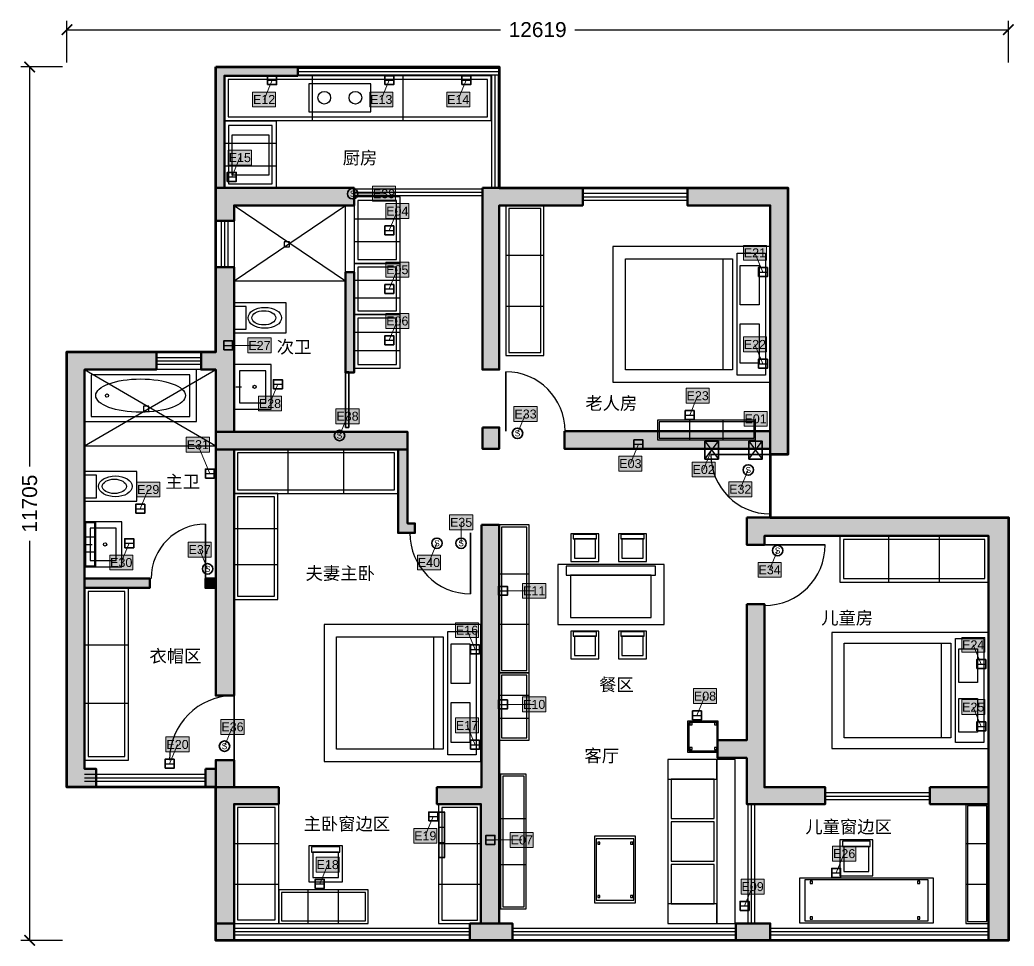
# Model space of a CAD drawing. Header units: millimetres. Extents: x -631 to 12696, y -77 to 12337.
import ezdxf
from ezdxf.enums import TextEntityAlignment as Align

# ---------------------------------------------------------------- set-up
doc = ezdxf.new("R2010")
doc.units = ezdxf.units.MM
for name, color, linetype, lineweight in [('A-DIMS', 7, 'Continuous', 18), ('A-DOOR', 7, 'Continuous', 25), ('A-ELEC', 7, 'Continuous', 25), ('A-FIXT', 7, 'Continuous', 25), ('A-FURN', 7, 'Continuous', 25), ('A-MASK', 7, 'Continuous', 25), ('A-TEXT', 7, 'Continuous', 18), ('A-WALL', 7, 'Continuous', 50), ('A-WINDOW', 7, 'Continuous', 25)]:
    doc.layers.add(name, color=color, linetype=linetype, lineweight=lineweight)
doc.styles.add('CN', font='Arial Unicode.ttf')
doc.dimstyles.new('ARCH', dxfattribs={"dimtxt": 200, "dimasz": 140, "dimexe": 120, "dimexo": 60, "dimgap": 60, "dimtad": 1, "dimdec": 0, "dimtxsty": 'CN', "dimblk": 'ARCHTICK', "dimcen": 2.5, "dimazin": 3, "dimtfac": 1, "dimtmove": 0, "dimatfit": 3})

# ---------------------------------------------------------------- blocks, each defined once
blk = doc.blocks.new('FURN_001')
at = {"layer": 'A-FURN', "lineweight": 25}
blk.add_line((1471.036, 165.2706), (1471.036, 1671.0694), dxfattribs=at)
for points in [[(0, 0), (2101.48, 0), (2101.48, 1836.34), (0, 1836.34)], [(2038.4356, 91.817), (1660.1692, 91.817), (1660.1692, 1744.523), (2038.4356, 1744.523)], [(1597.1248, 165.2706), (168.1184, 165.2706), (168.1184, 1671.0694), (1597.1248, 1671.0694)], [(1954.3764, 1046.7138), (1702.1988, 1046.7138), (1702.1988, 1579.2524), (1954.3764, 1579.2524)], [(1954.3764, 257.0876), (1702.1988, 257.0876), (1702.1988, 789.6262), (1954.3764, 789.6262)]]:
    blk.add_lwpolyline(points, close=True, dxfattribs=at)
blk = doc.blocks.new('FURN_002')
at = {"layer": 'A-FURN', "lineweight": 25}
blk.add_line((1477.91, 163.503), (1477.91, 1653.197), dxfattribs=at)
for points in [[(0, 0), (2111.3, 0), (2111.3, 1816.7), (0, 1816.7)], [(1604.588, 163.503), (168.904, 163.503), (168.904, 1653.197), (1604.588, 1653.197)], [(2047.961, 90.835), (1667.927, 90.835), (1667.927, 1725.865), (2047.961, 1725.865)], [(1963.509, 1035.519), (1710.153, 1035.519), (1710.153, 1562.362), (1963.509, 1562.362)], [(1963.509, 254.338), (1710.153, 254.338), (1710.153, 781.181), (1963.509, 781.181)]]:
    blk.add_lwpolyline(points, close=True, dxfattribs=at)
blk = doc.blocks.new('FURN_003')
at = {"layer": 'A-FURN', "lineweight": 25}
blk.add_line((1471.036, 139.6404), (1471.036, 1411.9196), dxfattribs=at)
for points in [[(0, 0), (2101.48, 0), (2101.48, 1551.56), (0, 1551.56)], [(2038.4356, 77.578), (1660.1692, 77.578), (1660.1692, 1473.982), (2038.4356, 1473.982)], [(1597.1248, 139.6404), (168.1184, 139.6404), (168.1184, 1411.9196), (1597.1248, 1411.9196)], [(1954.3764, 884.3892), (1702.1988, 884.3892), (1702.1988, 1334.3416), (1954.3764, 1334.3416)], [(1954.3764, 217.2184), (1702.1988, 217.2184), (1702.1988, 667.1708), (1954.3764, 667.1708)]]:
    blk.add_lwpolyline(points, close=True, dxfattribs=at)
blk = doc.blocks.new('FURN_004')
at = {"layer": 'A-FURN', "lineweight": 25}
for p, q in [((0, 1546.159), (589.2, 1546.159)), ((0, 761.541), (589.2, 761.541))]:
    blk.add_line(p, q, dxfattribs=at)
for points in [[(0, 0), (589.2, 0), (589.2, 2307.7), (0, 2307.7)], [(47.136, 47.136), (542.064, 47.136), (542.064, 2260.564), (47.136, 2260.564)]]:
    blk.add_lwpolyline(points, close=True, dxfattribs=at)
blk = doc.blocks.new('FURN_005')
at = {"layer": 'A-FIXT', "lineweight": 25}
for p, q in [((1179.5784, 0), (1179.5784, 599.02)), ((2394.9016, 0), (2394.9016, 599.02))]:
    blk.add_line(p, q, dxfattribs=at)
for points in [[(0, 0), (3574.48, 0), (3574.48, 599.02), (0, 599.02)], [(47.9216, 47.9216), (3526.5584, 47.9216), (3526.5584, 551.0984), (47.9216, 551.0984)]]:
    blk.add_lwpolyline(points, close=True, dxfattribs=at)
blk = doc.blocks.new('FURN_006')
at = {"layer": 'A-FURN', "lineweight": 25}
for p, q in [((434.2404, 0), (434.2404, 265.14)), ((881.6396, 0), (881.6396, 265.14))]:
    blk.add_line(p, q, dxfattribs=at)
for points in [[(0, 0), (1315.88, 0), (1315.88, 265.14), (0, 265.14)], [(21.2112, 21.2112), (1294.6688, 21.2112), (1294.6688, 243.9288), (21.2112, 243.9288)]]:
    blk.add_lwpolyline(points, close=True, dxfattribs=at)
blk = doc.blocks.new('FURN_007')
at = {"layer": 'A-FIXT', "lineweight": 25}
blk.add_line((25.00172, 300.001), (100.00688, 300.001), dxfattribs=at)
for points in [[(0, 0), (500.0344, 0), (500.0344, 600.002), (0, 600.002)], [(75.00516, 84.00028), (425.02924, 84.00028), (425.02924, 516.00172), (75.00516, 516.00172)]]:
    blk.add_lwpolyline(points, close=True, dxfattribs=at)
blk.add_circle((275.01892, 300.001), 22, dxfattribs=at)
blk = doc.blocks.new('FURN_008')
at = {"layer": 'A-FIXT', "lineweight": 25}
for points in [[(0, 0), (699.9696, 0), (699.9696, 399.9686), (0, 399.9686)], [(0, 47.996232), (160.993008, 47.996232), (160.993008, 351.972368), (0, 351.972368)]]:
    blk.add_lwpolyline(points, close=True, dxfattribs=at)
for centre, major_axis, ratio in [((412.982064, 199.9843), (223.990272, 0), 0.6249780794), ((398.982672, 199.9843), (160.993008, 0), 0.5962523789)]:
    blk.add_ellipse(centre, major_axis=major_axis, ratio=ratio, dxfattribs=at)
blk = doc.blocks.new('FURN_009')
at = {"layer": 'A-FIXT', "lineweight": 25}
for p, q in [((0, 0), (1492.64, 1011.46)), ((0, 1011.46), (1492.64, 0))]:
    blk.add_line(p, q, dxfattribs=at)
for points in [[(0, 0), (1492.64, 0), (1492.64, 1011.46), (0, 1011.46)], [(671.688, 455.157), (741.688, 455.157), (741.688, 525.157), (671.688, 525.157)]]:
    blk.add_lwpolyline(points, close=True, dxfattribs=at)
blk = doc.blocks.new('FURN_010')
at = {"layer": 'A-FIXT', "lineweight": 25}
for p, q in [((0, 598.7254), (697.22, 598.7254)), ((0, 294.8946), (697.22, 294.8946))]:
    blk.add_line(p, q, dxfattribs=at)
for points in [[(0, 0), (697.22, 0), (697.22, 893.62), (0, 893.62)], [(55.7776, 55.7776), (641.4424, 55.7776), (641.4424, 837.8424), (55.7776, 837.8424)]]:
    blk.add_lwpolyline(points, close=True, dxfattribs=at)
blk = doc.blocks.new('FURN_011')
at = {"layer": 'A-FIXT', "lineweight": 25}
for p, q in [((0, 598.7254), (618.66, 598.7254)), ((0, 294.8946), (618.66, 294.8946))]:
    blk.add_line(p, q, dxfattribs=at)
for points in [[(0, 0), (618.66, 0), (618.66, 893.62), (0, 893.62)], [(49.4928, 49.4928), (569.1672, 49.4928), (569.1672, 844.1272), (49.4928, 844.1272)]]:
    blk.add_lwpolyline(points, close=True, dxfattribs=at)
blk = doc.blocks.new('FURN_012')
at = {"layer": 'A-FIXT', "lineweight": 25}
for p, q in [((0, 460.558), (618.66, 460.558)), ((0, 226.842), (618.66, 226.842))]:
    blk.add_line(p, q, dxfattribs=at)
for points in [[(0, 0), (618.66, 0), (618.66, 687.4), (0, 687.4)], [(49.4928, 49.4928), (569.1672, 49.4928), (569.1672, 637.9072), (49.4928, 637.9072)]]:
    blk.add_lwpolyline(points, close=True, dxfattribs=at)
blk = doc.blocks.new('FURN_013')
at = {"layer": 'A-FURN', "lineweight": 25}
for p, q in [((0, 480.2962), (618.66, 480.2962)), ((0, 236.5638), (618.66, 236.5638))]:
    blk.add_line(p, q, dxfattribs=at)
for points in [[(0, 0), (618.66, 0), (618.66, 716.86), (0, 716.86)], [(49.4928, 49.4928), (569.1672, 49.4928), (569.1672, 667.3672), (49.4928, 667.3672)]]:
    blk.add_lwpolyline(points, close=True, dxfattribs=at)
blk = doc.blocks.new('FURN_014')
at = {"layer": 'A-FURN', "lineweight": 25}
for points in [[(0, 0), (1423.9, 0), (1423.9, 805.24), (0, 805.24)], [(113.912, 660.2968), (1309.988, 660.2968), (1309.988, 781.0828), (113.912, 781.0828)], [(170.868, 96.6288), (1253.032, 96.6288), (1253.032, 660.2968), (170.868, 660.2968)]]:
    blk.add_lwpolyline(points, close=True, dxfattribs=at)
blk = doc.blocks.new('FURN_015')
at = {"layer": 'A-FURN', "lineweight": 25}
for points in [[(0, 0), (373.16, 0), (373.16, 373.16), (0, 373.16)], [(29.8528, 305.9912), (343.3072, 305.9912), (343.3072, 361.9652), (29.8528, 361.9652)], [(44.7792, 44.7792), (328.3808, 44.7792), (328.3808, 305.9912), (44.7792, 305.9912)]]:
    blk.add_lwpolyline(points, close=True, dxfattribs=at)
blk = doc.blocks.new('FURN_016')
at = {"layer": 'A-FURN', "lineweight": 25}
for points in [[(0, 0), (373.16, 0), (373.16, 373.16), (0, 373.16)], [(29.8528, 305.9912), (343.3072, 305.9912), (343.3072, 361.9652), (29.8528, 361.9652)], [(44.7792, 44.7792), (328.3808, 44.7792), (328.3808, 305.9912), (44.7792, 305.9912)]]:
    blk.add_lwpolyline(points, close=True, dxfattribs=at)
blk = doc.blocks.new('FURN_017')
at = {"layer": 'A-FURN', "lineweight": 25}
for points in [[(0, 0), (373.16, 0), (373.16, 373.16), (0, 373.16)], [(29.8528, 305.9912), (343.3072, 305.9912), (343.3072, 361.9652), (29.8528, 361.9652)], [(44.7792, 44.7792), (328.3808, 44.7792), (328.3808, 305.9912), (44.7792, 305.9912)]]:
    blk.add_lwpolyline(points, close=True, dxfattribs=at)
blk = doc.blocks.new('FURN_018')
at = {"layer": 'A-FURN', "lineweight": 25}
for points in [[(0, 0), (373.16, 0), (373.16, 373.16), (0, 373.16)], [(29.8528, 305.9912), (343.3072, 305.9912), (343.3072, 361.9652), (29.8528, 361.9652)], [(44.7792, 44.7792), (328.3808, 44.7792), (328.3808, 305.9912), (44.7792, 305.9912)]]:
    blk.add_lwpolyline(points, close=True, dxfattribs=at)
blk = doc.blocks.new('FURN_019')
at = {"layer": 'A-FURN', "lineweight": 25}
for points in [[(0, 0), (903.44, 0), (903.44, 2199.68), (0, 2199.68)], [(0, 1935.7184), (659.5112, 1935.7184), (659.5112, 2199.68), (0, 2199.68)], [(659.5112, 0), (903.44, 0), (903.44, 2199.68), (659.5112, 2199.68)], [(45.172, 1407.7952), (623.3736, 1407.7952), (623.3736, 1935.7184), (45.172, 1935.7184)], [(45.172, 835.8784), (623.3736, 835.8784), (623.3736, 1363.8016), (45.172, 1363.8016)], [(45.172, 263.9616), (623.3736, 263.9616), (623.3736, 791.8848), (45.172, 791.8848)], [(0, 0), (659.5112, 0), (659.5112, 263.9616), (0, 263.9616)]]:
    blk.add_lwpolyline(points, close=True, dxfattribs=at)
blk = doc.blocks.new('FURN_020')
at = {"layer": 'A-FURN', "lineweight": 25}
for p, q in [((0, 1210.6096), (343.7, 1210.6096)), ((0, 596.2704), (343.7, 596.2704))]:
    blk.add_line(p, q, dxfattribs=at)
for points in [[(0, 0), (343.7, 0), (343.7, 1806.88), (0, 1806.88)], [(27.496, 27.496), (316.204, 27.496), (316.204, 1779.384), (27.496, 1779.384)]]:
    blk.add_lwpolyline(points, close=True, dxfattribs=at)
blk = doc.blocks.new('FURN_021')
at = {"layer": 'A-FURN', "lineweight": 25}
for points in [[(0, 0), (549.92, 0), (549.92, 893.62), (0, 893.62)], [(21.9968, 35.7448), (527.9232, 35.7448), (527.9232, 857.8752), (21.9968, 857.8752)], [(43.9936, 786.3856), (73.9936, 786.3856), (73.9936, 816.3856), (43.9936, 816.3856)], [(483.9296, 786.3856), (513.9296, 786.3856), (513.9296, 816.3856), (483.9296, 816.3856)], [(43.9936, 71.4896), (73.9936, 71.4896), (73.9936, 101.4896), (43.9936, 101.4896)], [(483.9296, 71.4896), (513.9296, 71.4896), (513.9296, 101.4896), (483.9296, 101.4896)]]:
    blk.add_lwpolyline(points, close=True, dxfattribs=at)
blk = doc.blocks.new('FURN_022')
at = {"layer": 'A-FURN', "lineweight": 25}
for p, q in [((0, 1329.0388), (402.62, 1329.0388)), ((0, 654.6012), (402.62, 654.6012))]:
    blk.add_line(p, q, dxfattribs=at)
for points in [[(0, 0), (402.62, 0), (402.62, 1983.64), (0, 1983.64)], [(32.2096, 32.2096), (370.4104, 32.2096), (370.4104, 1951.4304), (32.2096, 1951.4304)]]:
    blk.add_lwpolyline(points, close=True, dxfattribs=at)
blk = doc.blocks.new('FURN_023')
at = {"layer": 'A-FURN', "lineweight": 25}
for p, q in [((0, 605.3048), (402.62, 605.3048)), ((0, 298.1352), (402.62, 298.1352))]:
    blk.add_line(p, q, dxfattribs=at)
for points in [[(0, 0), (402.62, 0), (402.62, 903.44), (0, 903.44)], [(32.2096, 32.2096), (370.4104, 32.2096), (370.4104, 871.2304), (32.2096, 871.2304)]]:
    blk.add_lwpolyline(points, close=True, dxfattribs=at)
blk = doc.blocks.new('FURN_024')
at = {"layer": 'A-FURN', "lineweight": 25}
for points in [[(0, 0), (412.44, 0), (412.44, 412.44), (0, 412.44)], [(16.4976, 16.4976), (395.9424, 16.4976), (395.9424, 395.9424), (16.4976, 395.9424)], [(32.9952, 362.9472), (62.9952, 362.9472), (62.9952, 392.9472), (32.9952, 392.9472)], [(362.9472, 362.9472), (392.9472, 362.9472), (392.9472, 392.9472), (362.9472, 392.9472)], [(32.9952, 32.9952), (62.9952, 32.9952), (62.9952, 62.9952), (32.9952, 62.9952)], [(362.9472, 32.9952), (392.9472, 32.9952), (392.9472, 62.9952), (362.9472, 62.9952)]]:
    blk.add_lwpolyline(points, close=True, dxfattribs=at)
blk = doc.blocks.new('FURN_025')
at = {"layer": 'A-FIXT', "lineweight": 25}
for p, q in [((0, 0), (1757.78, 1021.28)), ((0, 1021.28), (1757.78, 0))]:
    blk.add_line(p, q, dxfattribs=at)
for points in [[(0, 0), (1757.78, 0), (1757.78, 1021.28), (0, 1021.28)], [(791.001, 459.576), (861.001, 459.576), (861.001, 529.576), (791.001, 529.576)]]:
    blk.add_lwpolyline(points, close=True, dxfattribs=at)
blk = doc.blocks.new('FURN_026')
at = {"layer": 'A-FIXT', "lineweight": 25}
for points in [[(0, 0), (699.9696, 0), (699.9696, 399.9686), (0, 399.9686)], [(0, 47.996232), (160.993008, 47.996232), (160.993008, 351.972368), (0, 351.972368)]]:
    blk.add_lwpolyline(points, close=True, dxfattribs=at)
for centre, major_axis, ratio in [((412.982064, 199.9843), (223.990272, 0), 0.6249780794), ((398.982672, 199.9843), (160.993008, 0), 0.5962523789)]:
    blk.add_ellipse(centre, major_axis=major_axis, ratio=ratio, dxfattribs=at)
blk = doc.blocks.new('FURN_027')
at = {"layer": 'A-FIXT', "lineweight": 25}
blk.add_line((25.00172, 300.001), (100.00688, 300.001), dxfattribs=at)
for points in [[(0, 0), (500.0344, 0), (500.0344, 600.002), (0, 600.002)], [(75.00516, 84.00028), (425.02924, 84.00028), (425.02924, 516.00172), (75.00516, 516.00172)]]:
    blk.add_lwpolyline(points, close=True, dxfattribs=at)
blk.add_circle((275.01892, 300.001), 22, dxfattribs=at)
blk = doc.blocks.new('FURN_028')
at = {"layer": 'A-FIXT', "lineweight": 25}
for p, q in [((0, 402.00134), (149.9514, 402.00134)), ((0, 198.00066), (149.9514, 198.00066))]:
    blk.add_line(p, q, dxfattribs=at)
for points in [[(0, 0), (149.9514, 0), (149.9514, 600.002), (0, 600.002)], [(11.996112, 11.996112), (137.955288, 11.996112), (137.955288, 588.005888), (11.996112, 588.005888)]]:
    blk.add_lwpolyline(points, close=True, dxfattribs=at)
blk = doc.blocks.new('FURN_029')
at = {"layer": 'A-FURN', "lineweight": 25}
for p, q in [((725.8944, 0), (725.8944, 589.2)), ((1473.7856, 0), (1473.7856, 589.2))]:
    blk.add_line(p, q, dxfattribs=at)
for points in [[(0, 0), (2199.68, 0), (2199.68, 589.2), (0, 589.2)], [(47.136, 47.136), (2152.544, 47.136), (2152.544, 542.064), (47.136, 542.064)]]:
    blk.add_lwpolyline(points, close=True, dxfattribs=at)
blk = doc.blocks.new('FURN_030')
at = {"layer": 'A-FURN', "lineweight": 25}
for p, q in [((0, 954.013), (589.2, 954.013)), ((0, 469.887), (589.2, 469.887))]:
    blk.add_line(p, q, dxfattribs=at)
for points in [[(0, 0), (589.2, 0), (589.2, 1423.9), (0, 1423.9)], [(47.136, 47.136), (542.064, 47.136), (542.064, 1376.764), (47.136, 1376.764)]]:
    blk.add_lwpolyline(points, close=True, dxfattribs=at)
blk = doc.blocks.new('FURN_031')
at = {"layer": 'A-FURN', "lineweight": 25}
for p, q in [((0, 1348.777), (510.64, 1348.777)), ((0, 664.323), (510.64, 664.323))]:
    blk.add_line(p, q, dxfattribs=at)
for points in [[(0, 0), (510.64, 0), (510.64, 2013.1), (0, 2013.1)], [(40.8512, 40.8512), (469.7888, 40.8512), (469.7888, 1972.2488), (40.8512, 1972.2488)]]:
    blk.add_lwpolyline(points, close=True, dxfattribs=at)
blk = doc.blocks.new('FURN_032')
at = {"layer": 'A-FURN', "lineweight": 25}
for p, q in [((657.8418, 0), (657.8418, 618.66)), ((1335.6182, 0), (1335.6182, 618.66))]:
    blk.add_line(p, q, dxfattribs=at)
for points in [[(0, 0), (1993.46, 0), (1993.46, 618.66), (0, 618.66)], [(49.4928, 49.4928), (1943.9672, 49.4928), (1943.9672, 569.1672), (49.4928, 569.1672)]]:
    blk.add_lwpolyline(points, close=True, dxfattribs=at)
blk = doc.blocks.new('FURN_033')
at = {"layer": 'A-FURN', "lineweight": 25}
for p, q in [((0, 1072.4422), (599.02, 1072.4422)), ((0, 528.2178), (599.02, 528.2178))]:
    blk.add_line(p, q, dxfattribs=at)
for points in [[(0, 0), (599.02, 0), (599.02, 1600.66), (0, 1600.66)], [(47.9216, 47.9216), (551.0984, 47.9216), (551.0984, 1552.7384), (47.9216, 1552.7384)]]:
    blk.add_lwpolyline(points, close=True, dxfattribs=at)
blk = doc.blocks.new('FURN_034')
at = {"layer": 'A-FURN', "lineweight": 25}
for p, q in [((0, 1072.4422), (569.56, 1072.4422)), ((0, 528.2178), (569.56, 528.2178))]:
    blk.add_line(p, q, dxfattribs=at)
for points in [[(0, 0), (569.56, 0), (569.56, 1600.66), (0, 1600.66)], [(45.5648, 45.5648), (523.9952, 45.5648), (523.9952, 1555.0952), (45.5648, 1555.0952)]]:
    blk.add_lwpolyline(points, close=True, dxfattribs=at)
blk = doc.blocks.new('FURN_035')
at = {"layer": 'A-FURN', "lineweight": 25}
for p, q in [((0, 1072.4422), (304.42, 1072.4422)), ((0, 528.2178), (304.42, 528.2178))]:
    blk.add_line(p, q, dxfattribs=at)
for points in [[(0, 0), (304.42, 0), (304.42, 1600.66), (0, 1600.66)], [(24.3536, 24.3536), (280.0664, 24.3536), (280.0664, 1576.3064), (24.3536, 1576.3064)]]:
    blk.add_lwpolyline(points, close=True, dxfattribs=at)
blk = doc.blocks.new('FURN_036')
at = {"layer": 'A-FURN', "lineweight": 25}
for p, q in [((395.3532, 0), (395.3532, 451.72)), ((802.6868, 0), (802.6868, 451.72))]:
    blk.add_line(p, q, dxfattribs=at)
for points in [[(0, 0), (1198.04, 0), (1198.04, 451.72), (0, 451.72)], [(36.1376, 36.1376), (1161.9024, 36.1376), (1161.9024, 415.5824), (36.1376, 415.5824)]]:
    blk.add_lwpolyline(points, close=True, dxfattribs=at)
blk = doc.blocks.new('FURN_037')
at = {"layer": 'A-FURN', "lineweight": 25}
for points in [[(0, 0), (451.72, 0), (451.72, 481.18), (0, 481.18)], [(36.1376, 394.5676), (415.5824, 394.5676), (415.5824, 466.7446), (36.1376, 466.7446)], [(54.2064, 57.7416), (397.5136, 57.7416), (397.5136, 394.5676), (54.2064, 394.5676)]]:
    blk.add_lwpolyline(points, close=True, dxfattribs=at)
blk = doc.blocks.new('FURN_038')
at = {"layer": 'A-FURN', "lineweight": 25}
for p, q in [((0, 407.9228), (88.38, 407.9228)), ((0, 200.9172), (88.38, 200.9172))]:
    blk.add_line(p, q, dxfattribs=at)
for points in [[(0, 0), (88.38, 0), (88.38, 608.84), (0, 608.84)], [(7.0704, 7.0704), (81.3096, 7.0704), (81.3096, 601.7696), (7.0704, 601.7696)]]:
    blk.add_lwpolyline(points, close=True, dxfattribs=at)
blk = doc.blocks.new('FURN_039')
at = {"layer": 'A-FURN', "lineweight": 25}
for points in [[(0, 0), (1797.06, 0), (1797.06, 599.02), (0, 599.02)], [(71.8824, 23.9608), (1725.1776, 23.9608), (1725.1776, 575.0592), (71.8824, 575.0592)], [(143.7648, 527.1376), (173.7648, 527.1376), (173.7648, 557.1376), (143.7648, 557.1376)], [(1581.4128, 527.1376), (1611.4128, 527.1376), (1611.4128, 557.1376), (1581.4128, 557.1376)], [(143.7648, 47.9216), (173.7648, 47.9216), (173.7648, 77.9216), (143.7648, 77.9216)], [(1581.4128, 47.9216), (1611.4128, 47.9216), (1611.4128, 77.9216), (1581.4128, 77.9216)]]:
    blk.add_lwpolyline(points, close=True, dxfattribs=at)
blk = doc.blocks.new('FURN_040')
at = {"layer": 'A-FURN', "lineweight": 25}
for points in [[(0, 0), (441.9, 0), (441.9, 481.18), (0, 481.18)], [(35.352, 394.5676), (406.548, 394.5676), (406.548, 466.7446), (35.352, 466.7446)], [(53.028, 57.7416), (388.872, 57.7416), (388.872, 394.5676), (53.028, 394.5676)]]:
    blk.add_lwpolyline(points, close=True, dxfattribs=at)
blk = doc.blocks.new('FURN_041')
at = {"layer": 'A-FURN', "lineweight": 25}
for points in [[(0, 0), (1502.46, 0), (1502.46, 697.22), (0, 697.22)], [(90.1476, 69.722), (1412.3124, 69.722), (1412.3124, 627.498), (90.1476, 627.498)]]:
    blk.add_lwpolyline(points, close=True, dxfattribs=at)
blk.add_circle((300.492, 348.61), 22, dxfattribs=at)
blk.add_ellipse((751.23, 348.61), major_axis=(600.984, 0), ratio=0.3712418301, dxfattribs=at)
blk = doc.blocks.new('_ARCHTICK')
at = {"color": 0, "linetype": 'BYBLOCK', "const_width": 0.15}
blk.add_lwpolyline([(-0.5, -0.5), (0.5, 0.5)], dxfattribs=at)
blk = doc.blocks.new('*D1')
for p, q in [((0, 11765.44), (0, 12325.44)), ((12618.7, 11765.44), (12618.7, 12325.44)), ((0, 12205.44), (5809.35, 12205.44)), ((6809.35, 12205.44), (12618.7, 12205.44))]:
    blk.add_line(p, q)
at = {"layer": 'Defpoints'}
for p in [(0, 12205.44), (0, 11705.44), (12618.7, 11705.44)]:
    blk.add_point(p, dxfattribs=at)
at = {"layer": 'A-DIMS', "xscale": 140, "yscale": 140, "rotation": 180}
blk.add_blockref('_ARCHTICK', (0, 12205.44), dxfattribs=at)
at = {"layer": 'A-DIMS', "xscale": 140, "yscale": 140}
blk.add_blockref('_ARCHTICK', (12618.7, 12205.44), dxfattribs=at)
at = {"layer": 'A-DIMS', "insert": (6309.35, 12205.44), "char_height": 200, "attachment_point": 5, "style": 'CN'}
blk.add_mtext('12619', dxfattribs=at)
blk = doc.blocks.new('*D2')
for p, q in [((-60, 11705.44), (-620, 11705.44)), ((-500, 6352.72), (-500, 11705.44)), ((-500, 0), (-500, 5352.72)), ((-60, 0), (-620, 0))]:
    blk.add_line(p, q)
at = {"layer": 'Defpoints'}
for p in [(0, 11705.44), (-500, 0), (0, 0)]:
    blk.add_point(p, dxfattribs=at)
at = {"layer": 'A-DIMS', "xscale": 140, "yscale": 140}
for p, rotation in [((-500, 11705.44), 90), ((-500, 0), 270)]:
    blk.add_blockref('_ARCHTICK', p, dxfattribs=dict(at, rotation=rotation))
at = {"layer": 'A-DIMS', "insert": (-500, 5852.72), "char_height": 200, "attachment_point": 5, "rotation": 90, "style": 'CN'}
blk.add_mtext('11705', dxfattribs=at)

msp = doc.modelspace()

# ---------------------------------------------------------------- hatches: boundary and pattern name
at = {"layer": 'A-WALL'}
for points in [[(1993.5, 11705.4), (3093.3, 11705.4), (3093.3, 11587.6), (2111.3, 11587.6), (2111.3, 10085.1), (1993.5, 10085.1)], [(1993.5, 10085.1), (3849.4, 10085.1), (3849.4, 9849.5), (2239, 9849.5), (2239, 9643.2), (1993.5, 9643.2)], [(5567.9, 10085.1), (6913.3, 10085.1), (6913.3, 9849.5), (5793.8, 9849.5), (5793.8, 7649.8), (5567.9, 7649.8)], [(8317.5, 10085.1), (9662.9, 10085.1), (9662.9, 6510.7), (9427.2, 6510.7), (9427.2, 9849.5), (8317.5, 9849.5)], [(1993.5, 9024.6), (2239, 9024.6), (2239, 6815.1), (1993.5, 6815.1), (1993.5, 7649.8), (1797.1, 7649.8), (1797.1, 7885.5), (1993.5, 7885.5)], [(3731.6, 8955.8), (3849.4, 8955.8), (3849.4, 7610.5), (3731.6, 7610.5)], [(0, 7885.5), (1198, 7885.5), (1198, 7649.8), (235.7, 7649.8), (235.7, 2297.9), (392.8, 2297.9), (392.8, 2052.4), (0, 2052.4)], [(1993.5, 6815.1), (4566.3, 6815.1), (4566.3, 6579.4), (1993.5, 6579.4)], [(5567.9, 6874), (5793.8, 6874), (5793.8, 6589.2), (5567.9, 6589.2)], [(6667.8, 6824.9), (9427.2, 6824.9), (9427.2, 6589.2), (6667.8, 6589.2)], [(1993.5, 6579.4), (2239, 6579.4), (2239, 3279.9), (1993.5, 3279.9)], [(4438.6, 6579.4), (4566.3, 6579.4), (4566.3, 5587.6), (4664.5, 5587.6), (4664.5, 5459.9), (4438.6, 5459.9)], [(9113, 5666.1), (12618.7, 5666.1), (12618.7, 0), (12353.6, 0), (12353.6, 5420.6), (9348.6, 5420.6), (9348.6, 5302.8), (9113, 5302.8)], [(5558.1, 5567.9), (5793.8, 5567.9), (5793.8, 225.9), (5548.3, 225.9), (5548.3, 1826.5), (4959.1, 1826.5), (4959.1, 2052.4), (5558.1, 2052.4)], [(235.7, 4851.1), (1109.7, 4851.1), (1109.7, 4723.4), (235.7, 4723.4)], [(1856, 4851.1), (1993.5, 4851.1), (1993.5, 4723.4), (1856, 4723.4)], [(9113, 4507.4), (9348.6, 4507.4), (9348.6, 2052.4), (10163.7, 2052.4), (10163.7, 1826.5), (9113, 1826.5), (9113, 2445.2), (8720.2, 2445.2), (8720.2, 2680.9), (9113, 2680.9)], [(1856, 2297.9), (1993.5, 2297.9), (1993.5, 2415.7), (2239, 2415.7), (2239, 2052.4), (1856, 2052.4)], [(1993.5, 2415.7), (2239, 2415.7), (2239, 2052.4), (2838, 2052.4), (2838, 1826.5), (2239, 1826.5), (2239, 225.9), (1993.5, 225.9)], [(11568, 2052.4), (12353.6, 2052.4), (12353.6, 1826.5), (11568, 1826.5)], [(1993.5, 225.9), (2239, 225.9), (2239, 0), (1993.5, 0)], [(5401, 225.9), (5970.6, 225.9), (5970.6, 0), (5401, 0)], [(8965.7, 225.9), (9427.2, 225.9), (9427.2, 0), (8965.7, 0)]]:
    msp.add_hatch(color=8, dxfattribs=at).paths.add_polyline_path(points)

# ---------------------------------------------------------------- linework, layer by layer
at = {"layer": 'A-DOOR', "lineweight": 35}
for p, q in [((5882.2, 6824.9), (5882.2, 7620.3)), ((9427.2, 6510.7), (8631.8, 6510.7)), ((1856, 4851.1), (1856, 5577.8)), ((5410.8, 5459.9), (5410.8, 4644.9)), ((9348.6, 5302.8), (10163.7, 5302.8)), ((2239, 2415.7), (2239, 3279.9))]:
    msp.add_line(p, q, dxfattribs=at)
msp.add_lwpolyline([(3731.6, 6874), (3776.6, 6874), (3776.6, 7620.3), (3731.6, 7620.3)], close=True, dxfattribs=at)
at = {"layer": 'A-DOOR'}
for centre, radius, start, end in [((5882.2, 6824.9), 795.4, 0, 90), ((9427.2, 6510.7), 795.4, 180, -90), ((1856, 4851.1), 726.7, 90, 180), ((5410.8, 5459.9), 815.1, 180, -90), ((9348.6, 5302.8), 815.1, -90, 0), ((2239, 2415.7), 864.2, 90, 180)]:
    msp.add_arc(centre, radius, start, end, dxfattribs=at)
at = {"layer": 'A-ELEC', "lineweight": 13}
for p, q in [((2749.6, 11528.7), (2642.4, 11270)), ((4320.8, 11528.7), (4213.6, 11270)), ((5351.9, 11528.7), (5244.7, 11270)), ((2209.5, 10232.4), (2316.7, 10491.1)), ((3829.8, 10006.6), (4249.8, 10006.6)), ((4320.8, 9515.6), (4428, 9774.3)), ((9329, 8955.8), (9221.8, 9214.5)), ((4320.8, 8730), (4428, 8988.7)), ((4320.8, 8042.6), (4428, 8301.3)), ((2160.4, 7973.8), (2580.4, 7973.8)), ((9329, 7728.3), (9221.8, 7987)), ((2828.2, 7453.4), (2721, 7194.7)), ((8347, 7040.9), (8454.2, 7299.6)), ((3653, 6766), (3760.2, 7024.7)), ((6039.3, 6795.4), (6146.5, 7054.1)), ((9230.8, 6569.6), (9230.8, 6989.6)), ((1914.9, 6255.3), (1754.2, 6643.4)), ((7659.6, 6648.1), (7552.4, 6389.5)), ((8641.6, 6569.6), (8534.4, 6310.9)), ((9132.6, 6304.4), (9025.4, 6045.8)), ((982, 5784), (1089.2, 6042.7)), ((5283.2, 5322.4), (5283.2, 5602.4)), ((834.7, 5322.4), (727.5, 5063.8)), ((1885.4, 4978.7), (1778.3, 5237.4)), ((4959.1, 5322.4), (4851.9, 5063.8)), ((9525.4, 5224.2), (9418.2, 4965.6)), ((5842.9, 4684.1), (6262.9, 4684.1)), ((5469.7, 3898.5), (5362.6, 4157.2)), ((12255.4, 3702.1), (12148.2, 3960.8)), ((8445.2, 3014.7), (8552.4, 3273.4)), ((5842.9, 3162), (6262.9, 3162)), ((12255.4, 2867.4), (12148.2, 3126.1)), ((2111.3, 2602.3), (2218.5, 2861)), ((5469.7, 2621.9), (5362.6, 2880.6)), ((1374.8, 2366.6), (1482, 2625.3)), ((4910, 1659.6), (4802.8, 1400.9)), ((5676, 1345.3), (6096, 1345.3)), ((10311, 903.4), (10418.2, 1162.1)), ((3387.9, 756.1), (3495.1, 1014.8)), ((9083.5, 461.5), (9190.7, 720.2))]:
    msp.add_line(p, q, dxfattribs=at)
at = {"layer": 'A-ELEC'}
for p, q in [((2689.6, 11528.7), (2809.6, 11528.7)), ((4260.8, 11528.7), (4380.8, 11528.7)), ((5291.9, 11528.7), (5411.9, 11528.7)), ((2149.5, 10232.4), (2269.5, 10232.4)), ((4260.8, 9515.6), (4380.8, 9515.6)), ((9269, 8955.8), (9389, 8955.8)), ((4260.8, 8730), (4380.8, 8730)), ((4260.8, 8042.6), (4380.8, 8042.6)), ((2100.4, 7973.8), (2220.4, 7973.8)), ((9269, 7728.3), (9389, 7728.3)), ((2768.2, 7453.4), (2888.2, 7453.4)), ((8287, 7040.9), (8407, 7040.9)), ((8551.6, 6449.6), (8731.6, 6689.6)), ((8551.6, 6689.6), (8731.6, 6449.6)), ((9140.8, 6449.6), (9320.8, 6689.6)), ((9140.8, 6689.6), (9320.8, 6449.6)), ((7599.6, 6648.1), (7719.6, 6648.1)), ((1854.9, 6255.3), (1974.9, 6255.3)), ((922, 5784), (1042, 5784)), ((774.7, 5322.4), (894.7, 5322.4)), ((5782.9, 4684.1), (5902.9, 4684.1)), ((5409.7, 3898.5), (5529.7, 3898.5)), ((12195.4, 3702.1), (12315.4, 3702.1)), ((5782.9, 3162), (5902.9, 3162)), ((8385.2, 3014.7), (8505.2, 3014.7)), ((12195.4, 2867.4), (12315.4, 2867.4)), ((5409.7, 2621.9), (5529.7, 2621.9)), ((1314.8, 2366.6), (1434.8, 2366.6)), ((4850, 1659.6), (4970, 1659.6)), ((5616, 1345.3), (5736, 1345.3)), ((10251, 903.4), (10371, 903.4)), ((3327.9, 756.1), (3447.9, 756.1)), ((9023.5, 461.5), (9143.5, 461.5))]:
    msp.add_line(p, q, dxfattribs=at)
at = {"layer": 'A-ELEC', "lineweight": 35}
for points in [[(2689.6, 11468.7), (2809.6, 11468.7), (2809.6, 11588.7), (2689.6, 11588.7)], [(4260.8, 11468.7), (4380.8, 11468.7), (4380.8, 11588.7), (4260.8, 11588.7)], [(5291.9, 11468.7), (5411.9, 11468.7), (5411.9, 11588.7), (5291.9, 11588.7)], [(2149.5, 10172.4), (2269.5, 10172.4), (2269.5, 10292.4), (2149.5, 10292.4)], [(4260.8, 9455.6), (4380.8, 9455.6), (4380.8, 9575.6), (4260.8, 9575.6)], [(9269, 8895.8), (9389, 8895.8), (9389, 9015.8), (9269, 9015.8)], [(4260.8, 8670), (4380.8, 8670), (4380.8, 8790), (4260.8, 8790)], [(2100.4, 7913.8), (2220.4, 7913.8), (2220.4, 8033.8), (2100.4, 8033.8)], [(4260.8, 7982.6), (4380.8, 7982.6), (4380.8, 8102.6), (4260.8, 8102.6)], [(9269, 7668.3), (9389, 7668.3), (9389, 7788.3), (9269, 7788.3)], [(2768.2, 7393.4), (2888.2, 7393.4), (2888.2, 7513.4), (2768.2, 7513.4)], [(8287, 6980.9), (8407, 6980.9), (8407, 7100.9), (8287, 7100.9)], [(7599.6, 6588.1), (7719.6, 6588.1), (7719.6, 6708.1), (7599.6, 6708.1)], [(8551.6, 6449.6), (8731.6, 6449.6), (8731.6, 6689.6), (8551.6, 6689.6)], [(9140.8, 6449.6), (9320.8, 6449.6), (9320.8, 6689.6), (9140.8, 6689.6)], [(1854.9, 6195.3), (1974.9, 6195.3), (1974.9, 6315.3), (1854.9, 6315.3)], [(922, 5724), (1042, 5724), (1042, 5844), (922, 5844)], [(774.7, 5262.4), (894.7, 5262.4), (894.7, 5382.4), (774.7, 5382.4)], [(5782.9, 4624.1), (5902.9, 4624.1), (5902.9, 4744.1), (5782.9, 4744.1)], [(5409.7, 3838.5), (5529.7, 3838.5), (5529.7, 3958.5), (5409.7, 3958.5)], [(12195.4, 3642.1), (12315.4, 3642.1), (12315.4, 3762.1), (12195.4, 3762.1)], [(5782.9, 3102), (5902.9, 3102), (5902.9, 3222), (5782.9, 3222)], [(8385.2, 2954.7), (8505.2, 2954.7), (8505.2, 3074.7), (8385.2, 3074.7)], [(12195.4, 2807.4), (12315.4, 2807.4), (12315.4, 2927.4), (12195.4, 2927.4)], [(5409.7, 2561.9), (5529.7, 2561.9), (5529.7, 2681.9), (5409.7, 2681.9)], [(1314.8, 2306.6), (1434.8, 2306.6), (1434.8, 2426.6), (1314.8, 2426.6)], [(4850, 1599.6), (4970, 1599.6), (4970, 1719.6), (4850, 1719.6)], [(5616, 1285.3), (5736, 1285.3), (5736, 1405.3), (5616, 1405.3)], [(10251, 843.4), (10371, 843.4), (10371, 963.4), (10251, 963.4)], [(3327.9, 696.1), (3447.9, 696.1), (3447.9, 816.1), (3327.9, 816.1)], [(9023.5, 401.5), (9143.5, 401.5), (9143.5, 521.5), (9023.5, 521.5)]]:
    msp.add_lwpolyline(points, close=True, dxfattribs=at)
at = {"layer": 'A-ELEC', "lineweight": 13}
for points in [[(2487.4, 11170), (2797.4, 11170), (2797.4, 11370), (2487.4, 11370)], [(4058.6, 11170), (4368.6, 11170), (4368.6, 11370), (4058.6, 11370)], [(5089.7, 11170), (5399.7, 11170), (5399.7, 11370), (5089.7, 11370)], [(2161.7, 10391.1), (2471.7, 10391.1), (2471.7, 10591.1), (2161.7, 10591.1)], [(4094.8, 9906.6), (4404.8, 9906.6), (4404.8, 10106.6), (4094.8, 10106.6)], [(4273, 9674.3), (4583, 9674.3), (4583, 9874.3), (4273, 9874.3)], [(9066.8, 9114.5), (9376.8, 9114.5), (9376.8, 9314.5), (9066.8, 9314.5)], [(4273, 8888.7), (4583, 8888.7), (4583, 9088.7), (4273, 9088.7)], [(4273, 8201.3), (4583, 8201.3), (4583, 8401.3), (4273, 8401.3)], [(2425.4, 7873.8), (2735.4, 7873.8), (2735.4, 8073.8), (2425.4, 8073.8)], [(9066.8, 7887), (9376.8, 7887), (9376.8, 8087), (9066.8, 8087)], [(8299.2, 7199.6), (8609.2, 7199.6), (8609.2, 7399.6), (8299.2, 7399.6)], [(2566, 7094.7), (2876, 7094.7), (2876, 7294.7), (2566, 7294.7)], [(3605.2, 6924.7), (3915.2, 6924.7), (3915.2, 7124.7), (3605.2, 7124.7)], [(5991.5, 6954.1), (6301.5, 6954.1), (6301.5, 7154.1), (5991.5, 7154.1)], [(9075.8, 6889.6), (9385.8, 6889.6), (9385.8, 7089.6), (9075.8, 7089.6)], [(1599.2, 6543.4), (1909.2, 6543.4), (1909.2, 6743.4), (1599.2, 6743.4)], [(7397.4, 6289.5), (7707.4, 6289.5), (7707.4, 6489.5), (7397.4, 6489.5)], [(8379.4, 6210.9), (8689.4, 6210.9), (8689.4, 6410.9), (8379.4, 6410.9)], [(934.2, 5942.7), (1244.2, 5942.7), (1244.2, 6142.7), (934.2, 6142.7)], [(8870.4, 5945.8), (9180.4, 5945.8), (9180.4, 6145.8), (8870.4, 6145.8)], [(5128.2, 5502.4), (5438.2, 5502.4), (5438.2, 5702.4), (5128.2, 5702.4)], [(1623.3, 5137.4), (1933.3, 5137.4), (1933.3, 5337.4), (1623.3, 5337.4)], [(572.5, 4963.8), (882.5, 4963.8), (882.5, 5163.8), (572.5, 5163.8)], [(4696.9, 4963.8), (5006.9, 4963.8), (5006.9, 5163.8), (4696.9, 5163.8)], [(9263.2, 4865.6), (9573.2, 4865.6), (9573.2, 5065.6), (9263.2, 5065.6)], [(6107.9, 4584.1), (6417.9, 4584.1), (6417.9, 4784.1), (6107.9, 4784.1)], [(5207.6, 4057.2), (5517.6, 4057.2), (5517.6, 4257.2), (5207.6, 4257.2)], [(11993.2, 3860.8), (12303.2, 3860.8), (12303.2, 4060.8), (11993.2, 4060.8)], [(8397.4, 3173.4), (8707.4, 3173.4), (8707.4, 3373.4), (8397.4, 3373.4)], [(6107.9, 3062), (6417.9, 3062), (6417.9, 3262), (6107.9, 3262)], [(11993.2, 3026.1), (12303.2, 3026.1), (12303.2, 3226.1), (11993.2, 3226.1)], [(2063.5, 2761), (2373.5, 2761), (2373.5, 2961), (2063.5, 2961)], [(5207.6, 2780.6), (5517.6, 2780.6), (5517.6, 2980.6), (5207.6, 2980.6)], [(1327, 2525.3), (1637, 2525.3), (1637, 2725.3), (1327, 2725.3)], [(4647.8, 1300.9), (4957.8, 1300.9), (4957.8, 1500.9), (4647.8, 1500.9)], [(5941, 1245.3), (6251, 1245.3), (6251, 1445.3), (5941, 1445.3)], [(10263.2, 1062.1), (10573.2, 1062.1), (10573.2, 1262.1), (10263.2, 1262.1)], [(3340.1, 914.8), (3650.1, 914.8), (3650.1, 1114.8), (3340.1, 1114.8)], [(9035.7, 620.2), (9345.7, 620.2), (9345.7, 820.2), (9035.7, 820.2)]]:
    msp.add_lwpolyline(points, close=True, dxfattribs=at)
at = {"layer": 'A-ELEC', "lineweight": 35}
for centre in [(3829.8, 10006.6), (3653, 6766), (6039.3, 6795.4), (9132.6, 6304.4), (4959.1, 5322.4), (5283.2, 5322.4), (9525.4, 5224.2), (1885.4, 4978.7), (2111.3, 2602.3)]:
    msp.add_circle(centre, 70, dxfattribs=at)
at = {"layer": 'A-FIXT', "lineweight": 25}
for points in [[(3240.6, 11106.4), (4075.3, 11106.4), (4075.3, 11479.6), (3240.6, 11479.6)], [(2209.5, 10261.9), (2710.3, 10261.9), (2710.3, 10792.2), (2209.5, 10792.2)]]:
    msp.add_lwpolyline(points, close=True, dxfattribs=at)
at = {"layer": 'A-FIXT'}
for centre in [(3449.3, 11293), (3866.6, 11293)]:
    msp.add_circle(centre, 85, dxfattribs=at)
at = {"layer": 'A-MASK', "true_color": 0xffffff}
for points in [[(2487.4, 11170), (2797.4, 11170), (2487.4, 11370), (2797.4, 11370)], [(4058.6, 11170), (4368.6, 11170), (4058.6, 11370), (4368.6, 11370)], [(5089.7, 11170), (5399.7, 11170), (5089.7, 11370), (5399.7, 11370)], [(2161.7, 10391.1), (2471.7, 10391.1), (2161.7, 10591.1), (2471.7, 10591.1)], [(4094.8, 9906.6), (4404.8, 9906.6), (4094.8, 10106.6), (4404.8, 10106.6)], [(4273, 9674.3), (4583, 9674.3), (4273, 9874.3), (4583, 9874.3)], [(9066.8, 9114.5), (9376.8, 9114.5), (9066.8, 9314.5), (9376.8, 9314.5)], [(4273, 8888.7), (4583, 8888.7), (4273, 9088.7), (4583, 9088.7)], [(4273, 8201.3), (4583, 8201.3), (4273, 8401.3), (4583, 8401.3)], [(2425.4, 7873.8), (2735.4, 7873.8), (2425.4, 8073.8), (2735.4, 8073.8)], [(9066.8, 7887), (9376.8, 7887), (9066.8, 8087), (9376.8, 8087)], [(8299.2, 7199.6), (8609.2, 7199.6), (8299.2, 7399.6), (8609.2, 7399.6)], [(2566, 7094.7), (2876, 7094.7), (2566, 7294.7), (2876, 7294.7)], [(3605.2, 6924.7), (3915.2, 6924.7), (3605.2, 7124.7), (3915.2, 7124.7)], [(5991.5, 6954.1), (6301.5, 6954.1), (5991.5, 7154.1), (6301.5, 7154.1)], [(9075.8, 6889.6), (9385.8, 6889.6), (9075.8, 7089.6), (9385.8, 7089.6)], [(1599.2, 6543.4), (1909.2, 6543.4), (1599.2, 6743.4), (1909.2, 6743.4)], [(7397.4, 6289.5), (7707.4, 6289.5), (7397.4, 6489.5), (7707.4, 6489.5)], [(8379.4, 6210.9), (8689.4, 6210.9), (8379.4, 6410.9), (8689.4, 6410.9)], [(934.2, 5942.7), (1244.2, 5942.7), (934.2, 6142.7), (1244.2, 6142.7)], [(8870.4, 5945.8), (9180.4, 5945.8), (8870.4, 6145.8), (9180.4, 6145.8)], [(5128.2, 5502.4), (5438.2, 5502.4), (5128.2, 5702.4), (5438.2, 5702.4)], [(1623.3, 5137.4), (1933.3, 5137.4), (1623.3, 5337.4), (1933.3, 5337.4)], [(572.5, 4963.8), (882.5, 4963.8), (572.5, 5163.8), (882.5, 5163.8)], [(4696.9, 4963.8), (5006.9, 4963.8), (4696.9, 5163.8), (5006.9, 5163.8)], [(9263.2, 4865.6), (9573.2, 4865.6), (9263.2, 5065.6), (9573.2, 5065.6)], [(6107.9, 4584.1), (6417.9, 4584.1), (6107.9, 4784.1), (6417.9, 4784.1)], [(5207.6, 4057.2), (5517.6, 4057.2), (5207.6, 4257.2), (5517.6, 4257.2)], [(11993.2, 3860.8), (12303.2, 3860.8), (11993.2, 4060.8), (12303.2, 4060.8)], [(8397.4, 3173.4), (8707.4, 3173.4), (8397.4, 3373.4), (8707.4, 3373.4)], [(6107.9, 3062), (6417.9, 3062), (6107.9, 3262), (6417.9, 3262)], [(11993.2, 3026.1), (12303.2, 3026.1), (11993.2, 3226.1), (12303.2, 3226.1)], [(2063.5, 2761), (2373.5, 2761), (2063.5, 2961), (2373.5, 2961)], [(5207.6, 2780.6), (5517.6, 2780.6), (5207.6, 2980.6), (5517.6, 2980.6)], [(1327, 2525.3), (1637, 2525.3), (1327, 2725.3), (1637, 2725.3)], [(4647.8, 1300.9), (4957.8, 1300.9), (4647.8, 1500.9), (4957.8, 1500.9)], [(5941, 1245.3), (6251, 1245.3), (5941, 1445.3), (6251, 1445.3)], [(10263.2, 1062.1), (10573.2, 1062.1), (10263.2, 1262.1), (10573.2, 1262.1)], [(3340.1, 914.8), (3650.1, 914.8), (3340.1, 1114.8), (3650.1, 1114.8)], [(9035.7, 620.2), (9345.7, 620.2), (9035.7, 820.2), (9345.7, 820.2)]]:
    msp.add_solid(points, dxfattribs=at)
at = {"layer": 'A-WALL', "lineweight": 70}
msp.add_lwpolyline([(1993.5, 11705.4), (5793.8, 11705.4), (5793.8, 10085.1), (9662.9, 10085.1), (9662.9, 6510.7), (9427.2, 6510.7), (9427.2, 5666.1), (12618.7, 5666.1), (12618.7, 0), (1993.5, 0), (1993.5, 2052.4), (0, 2052.4), (0, 7885.5), (1993.5, 7885.5)], close=True, dxfattribs=at)
at = {"layer": 'A-WALL', "lineweight": 50}
for points in [[(1993.5, 11705.4), (3093.3, 11705.4), (3093.3, 11587.6), (2111.3, 11587.6), (2111.3, 10085.1), (1993.5, 10085.1)], [(1993.5, 10085.1), (3849.4, 10085.1), (3849.4, 9849.5), (2239, 9849.5), (2239, 9643.2), (1993.5, 9643.2)], [(5567.9, 10085.1), (6913.3, 10085.1), (6913.3, 9849.5), (5793.8, 9849.5), (5793.8, 7649.8), (5567.9, 7649.8)], [(8317.5, 10085.1), (9662.9, 10085.1), (9662.9, 6510.7), (9427.2, 6510.7), (9427.2, 9849.5), (8317.5, 9849.5)], [(1993.5, 9024.6), (2239, 9024.6), (2239, 6815.1), (1993.5, 6815.1), (1993.5, 7649.8), (1797.1, 7649.8), (1797.1, 7885.5), (1993.5, 7885.5)], [(3731.6, 8955.8), (3849.4, 8955.8), (3849.4, 7610.5), (3731.6, 7610.5)], [(0, 7885.5), (1198, 7885.5), (1198, 7649.8), (235.7, 7649.8), (235.7, 2297.9), (392.8, 2297.9), (392.8, 2052.4), (0, 2052.4)], [(1993.5, 6815.1), (4566.3, 6815.1), (4566.3, 6579.4), (1993.5, 6579.4)], [(5567.9, 6874), (5793.8, 6874), (5793.8, 6589.2), (5567.9, 6589.2)], [(6667.8, 6824.9), (9427.2, 6824.9), (9427.2, 6589.2), (6667.8, 6589.2)], [(1993.5, 6579.4), (2239, 6579.4), (2239, 3279.9), (1993.5, 3279.9)], [(4438.6, 6579.4), (4566.3, 6579.4), (4566.3, 5587.6), (4664.5, 5587.6), (4664.5, 5459.9), (4438.6, 5459.9)], [(9113, 5666.1), (12618.7, 5666.1), (12618.7, 0), (12353.6, 0), (12353.6, 5420.6), (9348.6, 5420.6), (9348.6, 5302.8), (9113, 5302.8)], [(5558.1, 5567.9), (5793.8, 5567.9), (5793.8, 225.9), (5548.3, 225.9), (5548.3, 1826.5), (4959.1, 1826.5), (4959.1, 2052.4), (5558.1, 2052.4)], [(235.7, 4851.1), (1109.7, 4851.1), (1109.7, 4723.4), (235.7, 4723.4)], [(1856, 4851.1), (1993.5, 4851.1), (1993.5, 4723.4), (1856, 4723.4)], [(9113, 4507.4), (9348.6, 4507.4), (9348.6, 2052.4), (10163.7, 2052.4), (10163.7, 1826.5), (9113, 1826.5), (9113, 2445.2), (8720.2, 2445.2), (8720.2, 2680.9), (9113, 2680.9)], [(1856, 2297.9), (1993.5, 2297.9), (1993.5, 2415.7), (2239, 2415.7), (2239, 2052.4), (1856, 2052.4)], [(1993.5, 2415.7), (2239, 2415.7), (2239, 2052.4), (2838, 2052.4), (2838, 1826.5), (2239, 1826.5), (2239, 225.9), (1993.5, 225.9)], [(11568, 2052.4), (12353.6, 2052.4), (12353.6, 1826.5), (11568, 1826.5)], [(1993.5, 225.9), (2239, 225.9), (2239, 0), (1993.5, 0)], [(5401, 225.9), (5970.6, 225.9), (5970.6, 0), (5401, 0)], [(8965.7, 225.9), (9427.2, 225.9), (9427.2, 0), (8965.7, 0)]]:
    msp.add_lwpolyline(points, close=True, dxfattribs=at)
at = {"layer": 'A-WINDOW'}
for p, q in [((3093.3, 11691.5), (5793.8, 11691.5)), ((3093.3, 11601.5), (5793.8, 11601.5)), ((5689.9, 11587.6), (5689.9, 10085.1)), ((5779.9, 11587.6), (5779.9, 10085.1)), ((3849.4, 10071.2), (5567.9, 10071.2)), ((6913.3, 10012.3), (8317.5, 10012.3)), ((3849.4, 9981.2), (5567.9, 9981.2)), ((6913.3, 9922.3), (8317.5, 9922.3)), ((2066.3, 9643.2), (2066.3, 9024.6)), ((2156.3, 9643.2), (2156.3, 9024.6)), ((1198, 7812.6), (1797.1, 7812.6)), ((1198, 7722.6), (1797.1, 7722.6)), ((235.7, 2225), (1856, 2225)), ((235.7, 2135), (1856, 2135)), ((10163.7, 1979.5), (11568, 1979.5)), ((10163.7, 1889.5), (11568, 1889.5)), ((9126.9, 1826.5), (9126.9, 225.9)), ((9216.9, 1826.5), (9216.9, 225.9)), ((2239, 162.8), (5401, 162.8)), ((5970.6, 162.8), (8965.7, 162.8)), ((9427.2, 162.8), (12353.6, 162.8)), ((2239, 72.8), (5401, 72.8)), ((5970.6, 72.8), (8965.7, 72.8)), ((9427.2, 72.8), (12353.6, 72.8))]:
    msp.add_line(p, q, dxfattribs=at)
at = {"layer": 'A-WINDOW', "lineweight": 25}
for p, q in [((3093.3, 11646.5), (5793.8, 11646.5)), ((5734.9, 11587.6), (5734.9, 10085.1)), ((3849.4, 10026.2), (5567.9, 10026.2)), ((6913.3, 9967.3), (8317.5, 9967.3)), ((2111.3, 9643.2), (2111.3, 9024.6)), ((1198, 7767.6), (1797.1, 7767.6)), ((235.7, 2180), (1856, 2180)), ((10163.7, 1934.5), (11568, 1934.5)), ((9171.9, 1826.5), (9171.9, 225.9)), ((2239, 117.8), (5401, 117.8)), ((5970.6, 117.8), (8965.7, 117.8)), ((9427.2, 117.8), (12353.6, 117.8))]:
    msp.add_line(p, q, dxfattribs=at)

# ---------------------------------------------------------------- block references
at = {"layer": 'A-FIXT'}
for name, p in [('FURN_005', (2111.3, 10988.6)), ('FURN_010', (2111.3, 10085.1)), ('FURN_011', (3849.4, 9073.7)), ('FURN_009', (2239, 8838)), ('FURN_012', (3849.4, 8386.3)), ('FURN_008', (2239, 8143.4)), ('FURN_025', (235.7, 6628.5)), ('FURN_007', (2239, 7118.5)), ('FURN_026', (235.7, 5884.8)), ('FURN_027', (235.7, 5007.2)), ('FURN_028', (235.7, 5007.2))]:
    msp.add_blockref(name, p, dxfattribs=at)
at = {"layer": 'A-FURN'}
for name, p in [('FURN_031', (5882.2, 7836.4)), ('FURN_002', (7315.9, 7482.8)), ('FURN_013', (3849.4, 7669.4)), ('FURN_041', (235.7, 6952.6)), ('FURN_006', (7914.9, 6707.1)), ('FURN_029', (2239, 5990.2)), ('FURN_030', (2239, 4566.3)), ('FURN_022', (5793.8, 3584.3)), ('FURN_015', (6756.2, 5076.9)), ('FURN_016', (7394.5, 5076.9)), ('FURN_032', (10360.1, 4802)), ('FURN_014', (6579.4, 4232.4)), ('FURN_004', (235.7, 2415.7)), ('FURN_001', (3446.8, 2396.1)), ('FURN_017', (6756.2, 3770.9)), ('FURN_018', (7394.5, 3770.9)), ('FURN_003', (10252.1, 2572.8)), ('FURN_023', (5793.8, 2680.9)), ('FURN_024', (8317.5, 2523.7)), ('FURN_019', (8052.4, 225.9)), ('FURN_020', (5813.4, 422.3)), ('FURN_033', (2239, 225.9)), ('FURN_034', (4978.7, 225.9)), ('FURN_035', (12049.1, 225.9)), ('FURN_038', (4978.7, 1109.7)), ('FURN_021', (7070.4, 500.8)), ('FURN_040', (10360.1, 864.2)), ('FURN_037', (3240.6, 785.6)), ('FURN_039', (9820, 235.7)), ('FURN_036', (2838, 225.9))]:
    msp.add_blockref(name, p, dxfattribs=at)

# ---------------------------------------------------------------- texts
at = {"layer": 'A-ELEC', "true_color": 0x121212, "style": 'CN'}
for s, height, p in [('E12', 120, (2642.4, 11270)), ('E13', 120, (4213.6, 11270)), ('E14', 120, (5244.7, 11270)), ('E15', 120, (2316.7, 10491.1)), ('S', 80, (3829.8, 10006.6)), ('E39', 120, (4249.8, 10006.6)), ('E04', 120, (4428, 9774.3)), ('E21', 120, (9221.8, 9214.5)), ('E05', 120, (4428, 8988.7)), ('E06', 120, (4428, 8301.3)), ('E27', 120, (2580.4, 7973.8)), ('E22', 120, (9221.8, 7987)), ('E23', 120, (8454.2, 7299.6)), ('E28', 120, (2721, 7194.7)), ('E38', 120, (3760.2, 7024.7)), ('E33', 120, (6146.5, 7054.1)), ('E01', 120, (9230.8, 6989.6)), ('S', 80, (3653, 6766)), ('S', 80, (6039.3, 6795.4)), ('E31', 120, (1754.2, 6643.4)), ('E03', 120, (7552.4, 6389.5)), ('E02', 120, (8534.4, 6310.9)), ('S', 80, (9132.6, 6304.4)), ('E29', 120, (1089.2, 6042.7)), ('E32', 120, (9025.4, 6045.8)), ('E35', 120, (5283.2, 5602.4)), ('S', 80, (4959.1, 5322.4)), ('S', 80, (5283.2, 5322.4)), ('E37', 120, (1778.3, 5237.4)), ('S', 80, (9525.4, 5224.2)), ('E30', 120, (727.5, 5063.8)), ('E40', 120, (4851.9, 5063.8)), ('S', 80, (1885.4, 4978.7)), ('E34', 120, (9418.2, 4965.6)), ('E11', 120, (6262.9, 4684.1)), ('E16', 120, (5362.6, 4157.2)), ('E24', 120, (12148.2, 3960.8)), ('E08', 120, (8552.4, 3273.4)), ('E10', 120, (6262.9, 3162)), ('E25', 120, (12148.2, 3126.1)), ('E17', 120, (5362.6, 2880.6)), ('E36', 120, (2218.5, 2861)), ('E20', 120, (1482, 2625.3)), ('S', 80, (2111.3, 2602.3)), ('E19', 120, (4802.8, 1400.9)), ('E07', 120, (6096, 1345.3)), ('E26', 120, (10418.2, 1162.1)), ('E18', 120, (3495.1, 1014.8)), ('E09', 120, (9190.7, 720.2))]:
    msp.add_text(s, height=height, dxfattribs=at).set_placement(p, align=Align.MIDDLE_CENTER)
at = {"layer": 'A-TEXT', "true_color": 0x121212, "style": 'CN'}
for s, p in [('厨房', (3928, 10487.8)), ('次卫', (3044.2, 7954.2)), ('老人房', (7296.3, 7198.1)), ('主卫', (1551.6, 6147.3)), ('夫妻主卧', (3662.9, 4919.8)), ('儿童房', (10458.3, 4320.8)), ('衣帽区', (1453.4, 3810.2)), ('餐区', (7365, 3427.2)), ('客厅', (7168.6, 2474.6)), ('主卧窗边区', (3751.2, 1561.4)), ('儿童窗边区', (10477.9, 1522.1))]:
    msp.add_text(s, height=170, dxfattribs=at).set_placement(p, align=Align.MIDDLE_CENTER)

# ---------------------------------------------------------------- dimensions: what is measured, and where the dimension line sits
at = {"layer": 'A-DIMS', "true_color": 0x121212}
dim = msp.add_linear_dim(base=(0, 12205.4), p1=(0, 11705.4), p2=(12618.7, 11705.4), dimstyle='ARCH', dxfattribs=at)
dim.commit()
dim.dimension.update_dxf_attribs({"geometry": '*D1', "text_midpoint": (6309.4, 12205.4)})
dim = msp.add_linear_dim(base=(-500, 0), p1=(0, 0), p2=(0, 11705.4), angle=90, dimstyle='ARCH', dxfattribs=at)
dim.commit()
dim.dimension.update_dxf_attribs({"geometry": '*D2', "text_midpoint": (-500, 5852.7)})

doc.saveas('drawing.dxf')
